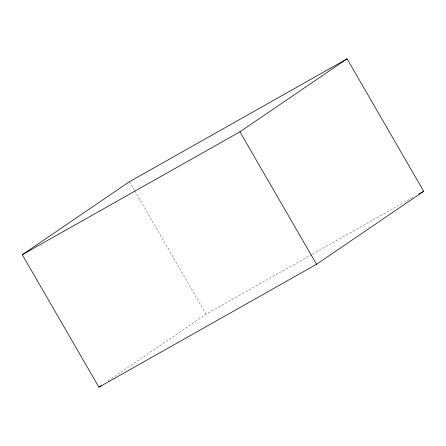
<?xml version="1.0" encoding="UTF-8"?>
<svg xmlns="http://www.w3.org/2000/svg" width="446" height="446" viewBox="0 0 446 446"><rect width="100%" height="100%" fill="white"/><g stroke="black" fill="none" stroke-linecap="round" stroke-linejoin="round"><path stroke-width="0.33" stroke-dasharray="2.23 1.67" d="M108.083 380.929L206.069 314.179L311.553 254.616M312.155 254.27L413.392 197.104M129.457 181.712L134.335 190.141M134.681 190.743L206.069 314.179"/><path stroke-width="0.67" d="M22.3 254.711L129.457 181.712L347.088 58.822L423.7 191.289L316.543 264.288L98.912 387.178L22.3 254.711L239.931 131.821L347.088 58.822M98.912 387.178L101.777 385.227M418.85 194.027L423.7 191.289M239.931 131.821L316.543 264.288"/></g></svg>
